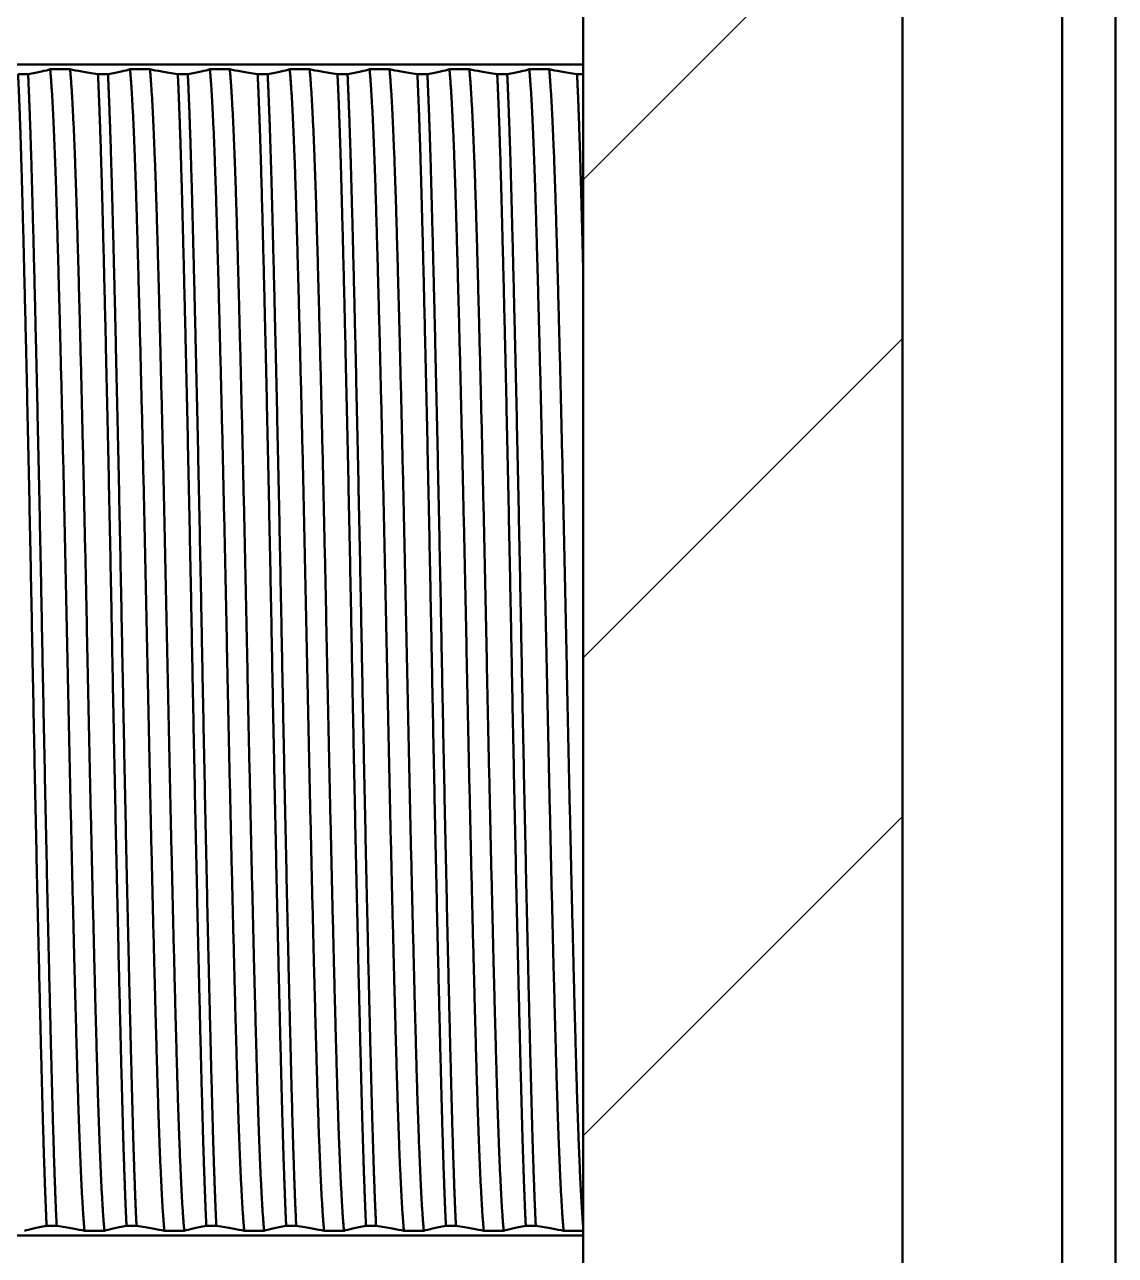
# Model space of a CAD drawing. Header units: millimetres. Extents: x 0 to 841, y 0 to 594.
# Drawn here: x 555.17 to 565.42, y 267.43 to 279 of the extents above; entities that cross this region are included whole.
import ezdxf

# ---------------------------------------------------------------- set-up
doc = ezdxf.new("R2010")
doc.units = ezdxf.units.MM
doc.layers.add('Hatch (ISO)', color=7, linetype='Continuous', lineweight=18)
doc.layers.add('Visible (ISO)', color=7, linetype='Continuous', lineweight=50)

msp = doc.modelspace()

# ---------------------------------------------------------------- hatches: boundary and pattern name
at = {"layer": 'Hatch (ISO)'}
h = msp.add_hatch(dxfattribs=at)
h.set_pattern_fill('ANSI31', color=256, scale=25.4, style=0)
h.set_pattern_definition([(45, (0, 0), (-2.245064, 2.245064), [])])
edge = h.paths.add_edge_path()
edge.add_ellipse((416.288, 307.621), major_axis=(-9.758, 2.186), ratio=1, start_angle=270, end_angle=282.6294)
edge.add_line((416.288, 317.621), (382.416, 317.621))
edge.add_ellipse((382.416, 312.621), major_axis=(-5, 0), ratio=1, start_angle=270, end_angle=360)
edge.add_line((377.416, 312.621), (377.416, 210.621))
edge.add_ellipse((382.416, 210.621), major_axis=(0, -5), ratio=1, start_angle=270, end_angle=360)
edge.add_line((382.416, 205.621), (416.288, 205.621))
edge.add_ellipse((416.288, 215.621), major_axis=(10, 0), ratio=1, start_angle=270, end_angle=282.6294)
edge.add_ellipse((445.416, 85.621), major_axis=(120.242, 26.942), ratio=1, start_angle=64.74122, end_angle=90, ccw=False)
edge.add_ellipse((474.544, 215.621), major_axis=(9.758, -2.186), ratio=1, start_angle=270, end_angle=282.6294)
edge.add_line((474.544, 205.621), (558.416, 205.621))
edge.add_ellipse((558.416, 210.621), major_axis=(5, 0), ratio=1, start_angle=270, end_angle=360)
edge.add_line((563.416, 210.621), (563.416, 312.621))
edge.add_ellipse((558.416, 312.621), major_axis=(0, 5), ratio=1, start_angle=270, end_angle=360)
edge.add_line((558.416, 317.621), (474.544, 317.621))
edge.add_ellipse((474.544, 307.621), major_axis=(-10, 0), ratio=1, start_angle=270, end_angle=282.6294)
edge.add_ellipse((445.416, 437.621), major_axis=(-120.242, -26.942), ratio=1, start_angle=64.74122, end_angle=90, ccw=False)
edge = h.paths.add_edge_path(flags=0)
edge.add_line((388.916, 208.621), (388.916, 210.621))
edge.add_ellipse((382.416, 210.621), major_axis=(0, 6.5), ratio=1, start_angle=270, end_angle=363.5049)
edge.add_line((382.019, 217.108), (380.416, 217.108))
edge.add_line((380.416, 217.108), (380.416, 221.814))
edge.add_spline(control_points=[(380.416, 221.814), (380.416, 222.421), (380.5, 223.145), (380.692, 224.324), (380.822, 224.956), (381.036, 226.225), (381.109, 226.863), (381.109, 228.037), (381.036, 228.675), (380.822, 229.944), (380.692, 230.576), (380.5, 231.755), (380.416, 232.479), (380.416, 233.086)], knot_values=[1.346639, 1.346639, 1.346639, 1.346639, 1.528836, 1.528836, 1.705012, 1.705012, 1.881187, 1.881187, 2.057362, 2.057362, 2.233538, 2.233538, 2.415734, 2.415734, 2.415734, 2.415734], degree=3, periodic=0)
edge.add_line((380.416, 233.086), (380.416, 241.621))
edge.add_ellipse((380.416, 244.121), major_axis=(2.5, 0), ratio=1, start_angle=270, end_angle=450)
edge.add_line((380.416, 246.621), (380.416, 276.621))
edge.add_ellipse((380.416, 279.121), major_axis=(2.5, 0), ratio=1, start_angle=270, end_angle=450)
edge.add_line((380.416, 281.621), (380.416, 306.121))
edge.add_line((380.416, 306.121), (382.489, 306.121))
edge.add_ellipse((382.416, 312.621), major_axis=(6.5, 0.073), ratio=1, start_angle=270, end_angle=359.355)
edge.add_line((388.916, 312.621), (388.916, 314.621))
edge.add_line((388.916, 314.621), (416.288, 314.621))
edge.add_ellipse((416.288, 307.621), major_axis=(7, 0), ratio=1, start_angle=77.3706, end_angle=90, ccw=False)
edge.add_ellipse((445.416, 437.621), major_axis=(123.169, -27.598), ratio=1, start_angle=270, end_angle=279.22446)
edge.add_ellipse((445.416, 311.397), major_axis=(-0.223, -7.497), ratio=1, start_angle=270, end_angle=453.4049)
edge.add_ellipse((445.416, 437.621), major_axis=(126.001, 7.497), ratio=1, start_angle=270, end_angle=279.22446)
edge.add_ellipse((474.544, 307.621), major_axis=(6.831, 1.531), ratio=1, start_angle=77.3706, end_angle=90, ccw=False)
edge.add_line((474.544, 314.621), (535.916, 314.621))
edge.add_ellipse((538.416, 314.621), major_axis=(0, -2.5), ratio=1, start_angle=270, end_angle=450)
edge.add_line((540.916, 314.621), (551.918, 314.621))
edge.add_line((551.918, 314.621), (551.918, 312.445))
edge.add_ellipse((558.416, 312.621), major_axis=(0.176, -6.498), ratio=1, start_angle=270, end_angle=359.0971)
edge.add_line((558.489, 306.121), (560.416, 306.121))
edge.add_line((560.416, 306.121), (560.416, 217.108))
edge.add_line((560.416, 217.108), (558.813, 217.108))
edge.add_ellipse((558.416, 210.621), major_axis=(-6.488, 0.397), ratio=1, start_angle=270, end_angle=361.9571)
edge.add_line((551.918, 210.796), (551.918, 208.621))
edge.add_line((551.918, 208.621), (540.916, 208.621))
edge.add_ellipse((538.416, 208.621), major_axis=(0, 2.5), ratio=1, start_angle=270, end_angle=450)
edge.add_line((535.916, 208.621), (474.544, 208.621))
edge.add_ellipse((474.544, 215.621), major_axis=(-7, 0), ratio=1, start_angle=77.3706, end_angle=90, ccw=False)
edge.add_ellipse((445.416, 85.621), major_axis=(-123.169, 27.598), ratio=1, start_angle=270, end_angle=279.22446)
edge.add_ellipse((445.416, 211.844), major_axis=(0.223, 7.497), ratio=1, start_angle=270, end_angle=453.4049)
edge.add_ellipse((445.416, 85.621), major_axis=(-126.001, -7.497), ratio=1, start_angle=270, end_angle=279.22446)
edge.add_ellipse((416.288, 215.621), major_axis=(-6.831, -1.531), ratio=1, start_angle=77.3706, end_angle=90, ccw=False)
edge.add_line((416.288, 208.621), (388.916, 208.621))
edge = h.paths.add_edge_path(flags=0)
edge.add_ellipse((557.666, 211.371), major_axis=(0, 2.172), ratio=1, start_angle=0, end_angle=360)
edge = h.paths.add_edge_path(flags=0)
edge.add_ellipse((557.666, 311.871), major_axis=(0, 2.172), ratio=1, start_angle=0, end_angle=360)
edge = h.paths.add_edge_path(flags=0)
edge.add_ellipse((383.166, 311.871), major_axis=(0, 2.172), ratio=1, start_angle=0, end_angle=360)
edge = h.paths.add_edge_path(flags=0)
edge.add_ellipse((383.166, 211.371), major_axis=(0, 2.172), ratio=1, start_angle=0, end_angle=360)
edge = h.paths.add_edge_path(flags=0)
edge.add_ellipse((445.416, 214.344), major_axis=(0, 2), ratio=1, start_angle=0, end_angle=360)
edge = h.paths.add_edge_path(flags=0)
edge.add_ellipse((445.416, 308.897), major_axis=(0, 2), ratio=1, start_angle=0, end_angle=360)

# ---------------------------------------------------------------- linework, layer by layer
at = {"layer": 'Visible (ISO)'}
for p, q in [((563.416, 210.621), (563.416, 312.621)), ((560.416, 306.121), (560.416, 217.108)), ((564.916, 280.138), (564.916, 266.103)), ((565.416, 266.639), (565.416, 279.602)), ((560.416, 278.621), (547.827, 278.621)), ((555.204, 278.53), (555.11, 278.53)), ((555.411, 278.578), (555.598, 278.578)), ((555.954, 278.53), (555.86, 278.53)), ((556.161, 278.578), (556.348, 278.578)), ((556.704, 278.53), (556.61, 278.53)), ((556.911, 278.578), (557.098, 278.578)), ((557.454, 278.53), (557.36, 278.53)), ((557.661, 278.578), (557.848, 278.578)), ((558.204, 278.53), (558.11, 278.53)), ((558.411, 278.578), (558.598, 278.578)), ((558.954, 278.53), (558.86, 278.53)), ((559.161, 278.578), (559.348, 278.578)), ((559.704, 278.53), (559.61, 278.53)), ((559.911, 278.578), (560.098, 278.578)), ((560.416, 278.53), (560.36, 278.53)), ((555.378, 267.711), (555.472, 267.711)), ((555.921, 267.664), (555.734, 267.664)), ((556.128, 267.711), (556.222, 267.711)), ((556.671, 267.664), (556.484, 267.664)), ((556.878, 267.711), (556.972, 267.711)), ((557.421, 267.664), (557.234, 267.664)), ((557.628, 267.711), (557.722, 267.711)), ((558.171, 267.664), (557.984, 267.664)), ((558.378, 267.711), (558.472, 267.711)), ((558.921, 267.664), (558.734, 267.664)), ((559.128, 267.711), (559.222, 267.711)), ((559.671, 267.664), (559.484, 267.664)), ((559.878, 267.711), (559.972, 267.711)), ((560.416, 267.664), (560.234, 267.664)), ((547.827, 267.621), (560.416, 267.621))]:
    msp.add_line(p, q, dxfattribs=at)
for points, weights, knots in [([(555.378, 267.711), (555.357, 268.154), (555.338, 268.878), (555.291, 270.635), (555.244, 273.121), (555.197, 275.606), (555.15, 277.363), (555.131, 278.087), (555.11, 278.53)], [0.962660741352, 0.967178132478, 1, 0.923879532511, 1, 0.923879532511, 1, 0.967178132478, 0.962660741352], [0.52932507, 0.52932507, 0.52932507, 0.53125, 0.53125, 0.53571429, 0.53571429, 0.54017857, 0.54017857, 0.5421035, 0.5421035, 0.5421035]), ([(555.472, 267.711), (555.451, 268.154), (555.432, 268.878), (555.385, 270.635), (555.338, 273.121), (555.291, 275.606), (555.244, 277.363), (555.225, 278.087), (555.204, 278.53)], [0.962660741352, 0.967178132478, 1, 0.923879532511, 1, 0.923879532511, 1, 0.967178132478, 0.962660741352], [0.49361079, 0.49361079, 0.49361079, 0.49553571, 0.49553571, 0.5, 0.5, 0.50446429, 0.50446429, 0.50638921, 0.50638921, 0.50638921]), ([(555.734, 267.664), (555.699, 268.02), (555.666, 269.165), (555.619, 270.804), (555.572, 273.121), (555.525, 275.438), (555.478, 277.076), (555.446, 278.221), (555.411, 278.578)], [0.968998828714, 0.945548623307, 1, 0.923879532511, 1, 0.923879532511, 1, 0.945548623307, 0.968998828714], [0.49234227, 0.49234227, 0.49234227, 0.49553571, 0.49553571, 0.5, 0.5, 0.50446429, 0.50446429, 0.50765773, 0.50765773, 0.50765773]), ([(555.921, 267.664), (555.886, 268.02), (555.853, 269.165), (555.807, 270.804), (555.76, 273.121), (555.713, 275.438), (555.666, 277.076), (555.633, 278.221), (555.598, 278.578)], [0.968998828714, 0.945548623307, 1, 0.923879532511, 1, 0.923879532511, 1, 0.945548623307, 0.968998828714], [0.49234227, 0.49234227, 0.49234227, 0.49553571, 0.49553571, 0.5, 0.5, 0.50446429, 0.50446429, 0.50765773, 0.50765773, 0.50765773]), ([(556.128, 267.711), (556.107, 268.154), (556.088, 268.878), (556.041, 270.635), (555.994, 273.121), (555.947, 275.606), (555.9, 277.363), (555.881, 278.087), (555.86, 278.53)], [0.962660741352, 0.967178132478, 1, 0.923879532511, 1, 0.923879532511, 1, 0.967178132478, 0.962660741352], [0.49361079, 0.49361079, 0.49361079, 0.49553571, 0.49553571, 0.5, 0.5, 0.50446429, 0.50446429, 0.50638921, 0.50638921, 0.50638921]), ([(556.222, 267.711), (556.201, 268.154), (556.182, 268.878), (556.135, 270.635), (556.088, 273.121), (556.041, 275.606), (555.994, 277.363), (555.975, 278.087), (555.954, 278.53)], [0.962660741352, 0.967178132478, 1, 0.923879532511, 1, 0.923879532511, 1, 0.967178132478, 0.962660741352], [0.4578965, 0.4578965, 0.4578965, 0.45982143, 0.45982143, 0.46428571, 0.46428571, 0.46875, 0.46875, 0.47067493, 0.47067493, 0.47067493]), ([(556.484, 267.664), (556.449, 268.02), (556.416, 269.165), (556.369, 270.804), (556.322, 273.121), (556.275, 275.438), (556.228, 277.076), (556.196, 278.221), (556.161, 278.578)], [0.968998828714, 0.945548623307, 1, 0.923879532511, 1, 0.923879532511, 1, 0.945548623307, 0.968998828714], [0.45662798, 0.45662798, 0.45662798, 0.45982143, 0.45982143, 0.46428571, 0.46428571, 0.46875, 0.46875, 0.47194344, 0.47194344, 0.47194344]), ([(556.671, 267.664), (556.636, 268.02), (556.603, 269.165), (556.557, 270.804), (556.51, 273.121), (556.463, 275.438), (556.416, 277.076), (556.383, 278.221), (556.348, 278.578)], [0.968998828714, 0.945548623307, 1, 0.923879532511, 1, 0.923879532511, 1, 0.945548623307, 0.968998828714], [0.45662798, 0.45662798, 0.45662798, 0.45982143, 0.45982143, 0.46428571, 0.46428571, 0.46875, 0.46875, 0.47194344, 0.47194344, 0.47194344]), ([(556.878, 267.711), (556.857, 268.154), (556.838, 268.878), (556.791, 270.635), (556.744, 273.121), (556.697, 275.606), (556.65, 277.363), (556.631, 278.087), (556.61, 278.53)], [0.962660741352, 0.967178132478, 1, 0.923879532511, 1, 0.923879532511, 1, 0.967178132478, 0.962660741352], [0.4578965, 0.4578965, 0.4578965, 0.45982143, 0.45982143, 0.46428571, 0.46428571, 0.46875, 0.46875, 0.47067493, 0.47067493, 0.47067493]), ([(556.972, 267.711), (556.951, 268.154), (556.932, 268.878), (556.885, 270.635), (556.838, 273.121), (556.791, 275.606), (556.744, 277.363), (556.725, 278.087), (556.704, 278.53)], [0.962660741352, 0.967178132478, 1, 0.923879532511, 1, 0.923879532511, 1, 0.967178132478, 0.962660741352], [0.42218222, 0.42218222, 0.42218222, 0.42410714, 0.42410714, 0.42857143, 0.42857143, 0.43303571, 0.43303571, 0.43496064, 0.43496064, 0.43496064]), ([(557.234, 267.664), (557.199, 268.02), (557.166, 269.165), (557.119, 270.804), (557.072, 273.121), (557.025, 275.438), (556.978, 277.076), (556.946, 278.221), (556.911, 278.578)], [0.968998828714, 0.945548623307, 1, 0.923879532511, 1, 0.923879532511, 1, 0.945548623307, 0.968998828714], [0.4209137, 0.4209137, 0.4209137, 0.42410714, 0.42410714, 0.42857143, 0.42857143, 0.43303571, 0.43303571, 0.43622916, 0.43622916, 0.43622916]), ([(557.421, 267.664), (557.386, 268.02), (557.353, 269.165), (557.307, 270.804), (557.26, 273.121), (557.213, 275.438), (557.166, 277.076), (557.133, 278.221), (557.098, 278.578)], [0.968998828714, 0.945548623307, 1, 0.923879532511, 1, 0.923879532511, 1, 0.945548623307, 0.968998828714], [0.4209137, 0.4209137, 0.4209137, 0.42410714, 0.42410714, 0.42857143, 0.42857143, 0.43303571, 0.43303571, 0.43622916, 0.43622916, 0.43622916]), ([(557.628, 267.711), (557.607, 268.154), (557.588, 268.878), (557.541, 270.635), (557.494, 273.121), (557.447, 275.606), (557.4, 277.363), (557.381, 278.087), (557.36, 278.53)], [0.962660741352, 0.967178132478, 1, 0.923879532511, 1, 0.923879532511, 1, 0.967178132478, 0.962660741352], [0.42218222, 0.42218222, 0.42218222, 0.42410714, 0.42410714, 0.42857143, 0.42857143, 0.43303571, 0.43303571, 0.43496064, 0.43496064, 0.43496064]), ([(557.722, 267.711), (557.701, 268.154), (557.682, 268.878), (557.635, 270.635), (557.588, 273.121), (557.541, 275.606), (557.494, 277.363), (557.475, 278.087), (557.454, 278.53)], [0.962660741352, 0.967178132478, 1, 0.923879532511, 1, 0.923879532511, 1, 0.967178132478, 0.962660741352], [0.38646793, 0.38646793, 0.38646793, 0.38839286, 0.38839286, 0.39285714, 0.39285714, 0.39732143, 0.39732143, 0.39924635, 0.39924635, 0.39924635]), ([(557.984, 267.664), (557.949, 268.02), (557.916, 269.165), (557.869, 270.804), (557.822, 273.121), (557.775, 275.438), (557.728, 277.076), (557.696, 278.221), (557.661, 278.578)], [0.968998828714, 0.945548623307, 1, 0.923879532511, 1, 0.923879532511, 1, 0.945548623307, 0.968998828714], [0.38519941, 0.38519941, 0.38519941, 0.38839286, 0.38839286, 0.39285714, 0.39285714, 0.39732143, 0.39732143, 0.40051487, 0.40051487, 0.40051487]), ([(558.171, 267.664), (558.136, 268.02), (558.103, 269.165), (558.057, 270.804), (558.01, 273.121), (557.963, 275.438), (557.916, 277.076), (557.883, 278.221), (557.848, 278.578)], [0.968998828714, 0.945548623307, 1, 0.923879532511, 1, 0.923879532511, 1, 0.945548623307, 0.968998828714], [0.38519941, 0.38519941, 0.38519941, 0.38839286, 0.38839286, 0.39285714, 0.39285714, 0.39732143, 0.39732143, 0.40051487, 0.40051487, 0.40051487]), ([(558.378, 267.711), (558.357, 268.154), (558.338, 268.878), (558.291, 270.635), (558.244, 273.121), (558.197, 275.606), (558.15, 277.363), (558.131, 278.087), (558.11, 278.53)], [0.962660741352, 0.967178132478, 1, 0.923879532511, 1, 0.923879532511, 1, 0.967178132478, 0.962660741352], [0.38646793, 0.38646793, 0.38646793, 0.38839286, 0.38839286, 0.39285714, 0.39285714, 0.39732143, 0.39732143, 0.39924635, 0.39924635, 0.39924635]), ([(558.472, 267.711), (558.451, 268.154), (558.432, 268.878), (558.385, 270.635), (558.338, 273.121), (558.291, 275.606), (558.244, 277.363), (558.225, 278.087), (558.204, 278.53)], [0.962660741352, 0.967178132478, 1, 0.923879532511, 1, 0.923879532511, 1, 0.967178132478, 0.962660741352], [0.35075365, 0.35075365, 0.35075365, 0.35267857, 0.35267857, 0.35714286, 0.35714286, 0.36160714, 0.36160714, 0.36353207, 0.36353207, 0.36353207]), ([(558.734, 267.664), (558.699, 268.02), (558.666, 269.165), (558.619, 270.804), (558.572, 273.121), (558.525, 275.438), (558.478, 277.076), (558.446, 278.221), (558.411, 278.578)], [0.968998828714, 0.945548623307, 1, 0.923879532511, 1, 0.923879532511, 1, 0.945548623307, 0.968998828714], [0.34948513, 0.34948513, 0.34948513, 0.35267857, 0.35267857, 0.35714286, 0.35714286, 0.36160714, 0.36160714, 0.36480059, 0.36480059, 0.36480059]), ([(558.921, 267.664), (558.886, 268.02), (558.853, 269.165), (558.807, 270.804), (558.76, 273.121), (558.713, 275.438), (558.666, 277.076), (558.633, 278.221), (558.598, 278.578)], [0.968998828714, 0.945548623307, 1, 0.923879532511, 1, 0.923879532511, 1, 0.945548623307, 0.968998828714], [0.34948513, 0.34948513, 0.34948513, 0.35267857, 0.35267857, 0.35714286, 0.35714286, 0.36160714, 0.36160714, 0.36480059, 0.36480059, 0.36480059]), ([(559.128, 267.711), (559.107, 268.154), (559.088, 268.878), (559.041, 270.635), (558.994, 273.121), (558.947, 275.606), (558.9, 277.363), (558.881, 278.087), (558.86, 278.53)], [0.962660741352, 0.967178132478, 1, 0.923879532511, 1, 0.923879532511, 1, 0.967178132478, 0.962660741352], [0.35075365, 0.35075365, 0.35075365, 0.35267857, 0.35267857, 0.35714286, 0.35714286, 0.36160714, 0.36160714, 0.36353207, 0.36353207, 0.36353207]), ([(559.222, 267.711), (559.201, 268.154), (559.182, 268.878), (559.135, 270.635), (559.088, 273.121), (559.041, 275.606), (558.994, 277.363), (558.975, 278.087), (558.954, 278.53)], [0.962660741352, 0.967178132478, 1, 0.923879532511, 1, 0.923879532511, 1, 0.967178132478, 0.962660741352], [0.31503936, 0.31503936, 0.31503936, 0.31696429, 0.31696429, 0.32142857, 0.32142857, 0.32589286, 0.32589286, 0.32781778, 0.32781778, 0.32781778]), ([(559.484, 267.664), (559.449, 268.02), (559.416, 269.165), (559.369, 270.804), (559.322, 273.121), (559.275, 275.438), (559.228, 277.076), (559.196, 278.221), (559.161, 278.578)], [0.968998828714, 0.945548623307, 1, 0.923879532511, 1, 0.923879532511, 1, 0.945548623307, 0.968998828714], [0.31377084, 0.31377084, 0.31377084, 0.31696429, 0.31696429, 0.32142857, 0.32142857, 0.32589286, 0.32589286, 0.3290863, 0.3290863, 0.3290863]), ([(559.671, 267.664), (559.636, 268.02), (559.603, 269.165), (559.557, 270.804), (559.51, 273.121), (559.463, 275.438), (559.416, 277.076), (559.383, 278.221), (559.348, 278.578)], [0.968998828714, 0.945548623307, 1, 0.923879532511, 1, 0.923879532511, 1, 0.945548623307, 0.968998828714], [0.31377084, 0.31377084, 0.31377084, 0.31696429, 0.31696429, 0.32142857, 0.32142857, 0.32589286, 0.32589286, 0.3290863, 0.3290863, 0.3290863]), ([(559.878, 267.711), (559.857, 268.154), (559.838, 268.878), (559.791, 270.635), (559.744, 273.121), (559.697, 275.606), (559.65, 277.363), (559.631, 278.087), (559.61, 278.53)], [0.962660741352, 0.967178132478, 1, 0.923879532511, 1, 0.923879532511, 1, 0.967178132478, 0.962660741352], [0.31503936, 0.31503936, 0.31503936, 0.31696429, 0.31696429, 0.32142857, 0.32142857, 0.32589286, 0.32589286, 0.32781778, 0.32781778, 0.32781778]), ([(559.972, 267.711), (559.951, 268.154), (559.932, 268.878), (559.885, 270.635), (559.838, 273.121), (559.791, 275.606), (559.744, 277.363), (559.725, 278.087), (559.704, 278.53)], [0.962660741352, 0.967178132478, 1, 0.923879532511, 1, 0.923879532511, 1, 0.967178132478, 0.962660741352], [0.27932507, 0.27932507, 0.27932507, 0.28125, 0.28125, 0.28571429, 0.28571429, 0.29017857, 0.29017857, 0.2921035, 0.2921035, 0.2921035]), ([(560.234, 267.664), (560.199, 268.02), (560.166, 269.165), (560.119, 270.804), (560.072, 273.121), (560.025, 275.438), (559.978, 277.076), (559.946, 278.221), (559.911, 278.578)], [0.968998828714, 0.945548623307, 1, 0.923879532511, 1, 0.923879532511, 1, 0.945548623307, 0.968998828714], [0.27805656, 0.27805656, 0.27805656, 0.28125, 0.28125, 0.28571429, 0.28571429, 0.29017857, 0.29017857, 0.29337202, 0.29337202, 0.29337202]), ([(560.416, 267.722), (560.384, 268.111), (560.353, 269.165), (560.307, 270.804), (560.26, 273.121), (560.213, 275.438), (560.166, 277.076), (560.133, 278.221), (560.098, 278.578)], [0.965885064534, 0.949685829147, 1, 0.923879532511, 1, 0.923879532511, 1, 0.945548623307, 0.968998828714], [0.27829919, 0.27829919, 0.27829919, 0.28125, 0.28125, 0.28571429, 0.28571429, 0.29017857, 0.29017857, 0.29337202, 0.29337202, 0.29337202]), ([(560.416, 276.755), (560.408, 277.077), (560.4, 277.363), (560.381, 278.087), (560.36, 278.53)], [0.9781234073, 0.986758169931, 1, 0.967178132478, 0.962660741352], [0.289401969, 0.289401969, 0.289401969, 0.290178571, 0.290178571, 0.292103496, 0.292103496, 0.292103496])]:
    msp.add_rational_spline(points, weights, degree=2, knots=knots, dxfattribs=at)
for points, knots in [([(555.204, 278.53), (555.252, 278.538), (555.294, 278.546), (555.363, 278.562), (555.391, 278.57), (555.411, 278.578)], [-0.1383794, -0.1383794, -0.1383794, -0.1383794, -0.0692014, -0.0692014, 0, 0, 0, 0]), ([(555.598, 278.578), (555.628, 278.57), (555.665, 278.562), (555.753, 278.546), (555.804, 278.538), (555.86, 278.53)], [-0.1392079, -0.1392079, -0.1392079, -0.1392079, -0.0696475, -0.0696475, -0.000001, -0.000001, -0.000001, -0.000001]), ([(555.954, 278.53), (556.002, 278.538), (556.044, 278.546), (556.113, 278.562), (556.141, 278.57), (556.161, 278.578)], [-0.1383794, -0.1383794, -0.1383794, -0.1383794, -0.0692014, -0.0692014, 0, 0, 0, 0]), ([(556.348, 278.578), (556.378, 278.57), (556.415, 278.562), (556.503, 278.546), (556.554, 278.538), (556.61, 278.53)], [-0.1392079, -0.1392079, -0.1392079, -0.1392079, -0.0696475, -0.0696475, -0.000001, -0.000001, -0.000001, -0.000001]), ([(556.704, 278.53), (556.752, 278.538), (556.794, 278.546), (556.863, 278.562), (556.891, 278.57), (556.911, 278.578)], [-0.1383794, -0.1383794, -0.1383794, -0.1383794, -0.0692014, -0.0692014, 0, 0, 0, 0]), ([(557.098, 278.578), (557.128, 278.57), (557.165, 278.562), (557.253, 278.546), (557.304, 278.538), (557.36, 278.53)], [-0.1392079, -0.1392079, -0.1392079, -0.1392079, -0.0696475, -0.0696475, -0.000001, -0.000001, -0.000001, -0.000001]), ([(557.454, 278.53), (557.502, 278.538), (557.544, 278.546), (557.613, 278.562), (557.641, 278.57), (557.661, 278.578)], [-0.1383794, -0.1383794, -0.1383794, -0.1383794, -0.0692014, -0.0692014, 0, 0, 0, 0]), ([(557.848, 278.578), (557.878, 278.57), (557.915, 278.562), (558.003, 278.546), (558.054, 278.538), (558.11, 278.53)], [-0.1392079, -0.1392079, -0.1392079, -0.1392079, -0.0696475, -0.0696475, -0.000001, -0.000001, -0.000001, -0.000001]), ([(558.204, 278.53), (558.252, 278.538), (558.294, 278.546), (558.363, 278.562), (558.391, 278.57), (558.411, 278.578)], [-0.1383794, -0.1383794, -0.1383794, -0.1383794, -0.0692014, -0.0692014, 0, 0, 0, 0]), ([(558.598, 278.578), (558.628, 278.57), (558.665, 278.562), (558.753, 278.546), (558.804, 278.538), (558.86, 278.53)], [-0.1392079, -0.1392079, -0.1392079, -0.1392079, -0.0696475, -0.0696475, -0.000001, -0.000001, -0.000001, -0.000001]), ([(558.954, 278.53), (559.002, 278.538), (559.044, 278.546), (559.113, 278.562), (559.141, 278.57), (559.161, 278.578)], [-0.1383794, -0.1383794, -0.1383794, -0.1383794, -0.0692014, -0.0692014, 0, 0, 0, 0]), ([(559.348, 278.578), (559.378, 278.57), (559.415, 278.562), (559.503, 278.546), (559.554, 278.538), (559.61, 278.53)], [-0.1392079, -0.1392079, -0.1392079, -0.1392079, -0.0696475, -0.0696475, -0.000001, -0.000001, -0.000001, -0.000001]), ([(559.704, 278.53), (559.752, 278.538), (559.794, 278.546), (559.863, 278.562), (559.891, 278.57), (559.911, 278.578)], [-0.1383794, -0.1383794, -0.1383794, -0.1383794, -0.0692014, -0.0692014, 0, 0, 0, 0]), ([(560.098, 278.578), (560.128, 278.57), (560.165, 278.562), (560.253, 278.546), (560.304, 278.538), (560.36, 278.53)], [-0.1392079, -0.1392079, -0.1392079, -0.1392079, -0.0696475, -0.0696475, -0.000001, -0.000001, -0.000001, -0.000001]), ([(555.378, 267.711), (555.33, 267.703), (555.288, 267.696), (555.219, 267.68), (555.191, 267.672), (555.171, 267.664)], [-0.1383794, -0.1383794, -0.1383794, -0.1383794, -0.0692014, -0.0692014, 0, 0, 0, 0]), ([(555.734, 267.664), (555.704, 267.672), (555.667, 267.68), (555.579, 267.696), (555.528, 267.703), (555.472, 267.711)], [-0.1392069, -0.1392069, -0.1392069, -0.1392069, -0.0696465, -0.0696465, 0, 0, 0, 0]), ([(556.128, 267.711), (556.08, 267.703), (556.038, 267.696), (555.969, 267.68), (555.941, 267.672), (555.921, 267.664)], [-0.1383794, -0.1383794, -0.1383794, -0.1383794, -0.0692014, -0.0692014, 0, 0, 0, 0]), ([(556.484, 267.664), (556.454, 267.672), (556.417, 267.68), (556.329, 267.696), (556.278, 267.703), (556.222, 267.711)], [-0.1392069, -0.1392069, -0.1392069, -0.1392069, -0.0696465, -0.0696465, 0, 0, 0, 0]), ([(556.878, 267.711), (556.83, 267.703), (556.788, 267.696), (556.719, 267.68), (556.691, 267.672), (556.671, 267.664)], [-0.1383794, -0.1383794, -0.1383794, -0.1383794, -0.0692014, -0.0692014, 0, 0, 0, 0]), ([(557.234, 267.664), (557.204, 267.672), (557.167, 267.68), (557.079, 267.696), (557.028, 267.703), (556.972, 267.711)], [-0.1392069, -0.1392069, -0.1392069, -0.1392069, -0.0696465, -0.0696465, 0, 0, 0, 0]), ([(557.628, 267.711), (557.58, 267.703), (557.538, 267.696), (557.469, 267.68), (557.441, 267.672), (557.421, 267.664)], [-0.1383794, -0.1383794, -0.1383794, -0.1383794, -0.0692014, -0.0692014, 0, 0, 0, 0]), ([(557.984, 267.664), (557.954, 267.672), (557.917, 267.68), (557.829, 267.696), (557.778, 267.703), (557.722, 267.711)], [-0.1392069, -0.1392069, -0.1392069, -0.1392069, -0.0696465, -0.0696465, 0, 0, 0, 0]), ([(558.378, 267.711), (558.33, 267.703), (558.288, 267.696), (558.219, 267.68), (558.191, 267.672), (558.171, 267.664)], [-0.1383794, -0.1383794, -0.1383794, -0.1383794, -0.0692014, -0.0692014, 0, 0, 0, 0]), ([(558.734, 267.664), (558.704, 267.672), (558.667, 267.68), (558.579, 267.696), (558.528, 267.703), (558.472, 267.711)], [-0.1392069, -0.1392069, -0.1392069, -0.1392069, -0.0696465, -0.0696465, 0, 0, 0, 0]), ([(559.128, 267.711), (559.08, 267.703), (559.038, 267.696), (558.969, 267.68), (558.941, 267.672), (558.921, 267.664)], [-0.1383794, -0.1383794, -0.1383794, -0.1383794, -0.0692014, -0.0692014, 0, 0, 0, 0]), ([(559.484, 267.664), (559.454, 267.672), (559.417, 267.68), (559.329, 267.696), (559.278, 267.703), (559.222, 267.711)], [-0.1392069, -0.1392069, -0.1392069, -0.1392069, -0.0696465, -0.0696465, 0, 0, 0, 0]), ([(559.878, 267.711), (559.83, 267.703), (559.788, 267.696), (559.719, 267.68), (559.691, 267.672), (559.671, 267.664)], [-0.1383794, -0.1383794, -0.1383794, -0.1383794, -0.0692014, -0.0692014, 0, 0, 0, 0]), ([(560.234, 267.664), (560.204, 267.672), (560.167, 267.68), (560.079, 267.696), (560.028, 267.703), (559.972, 267.711)], [-0.1392069, -0.1392069, -0.1392069, -0.1392069, -0.0696465, -0.0696465, 0, 0, 0, 0])]:
    msp.add_open_spline(points, degree=3, knots=knots, dxfattribs=at)

doc.saveas('drawing.dxf')
